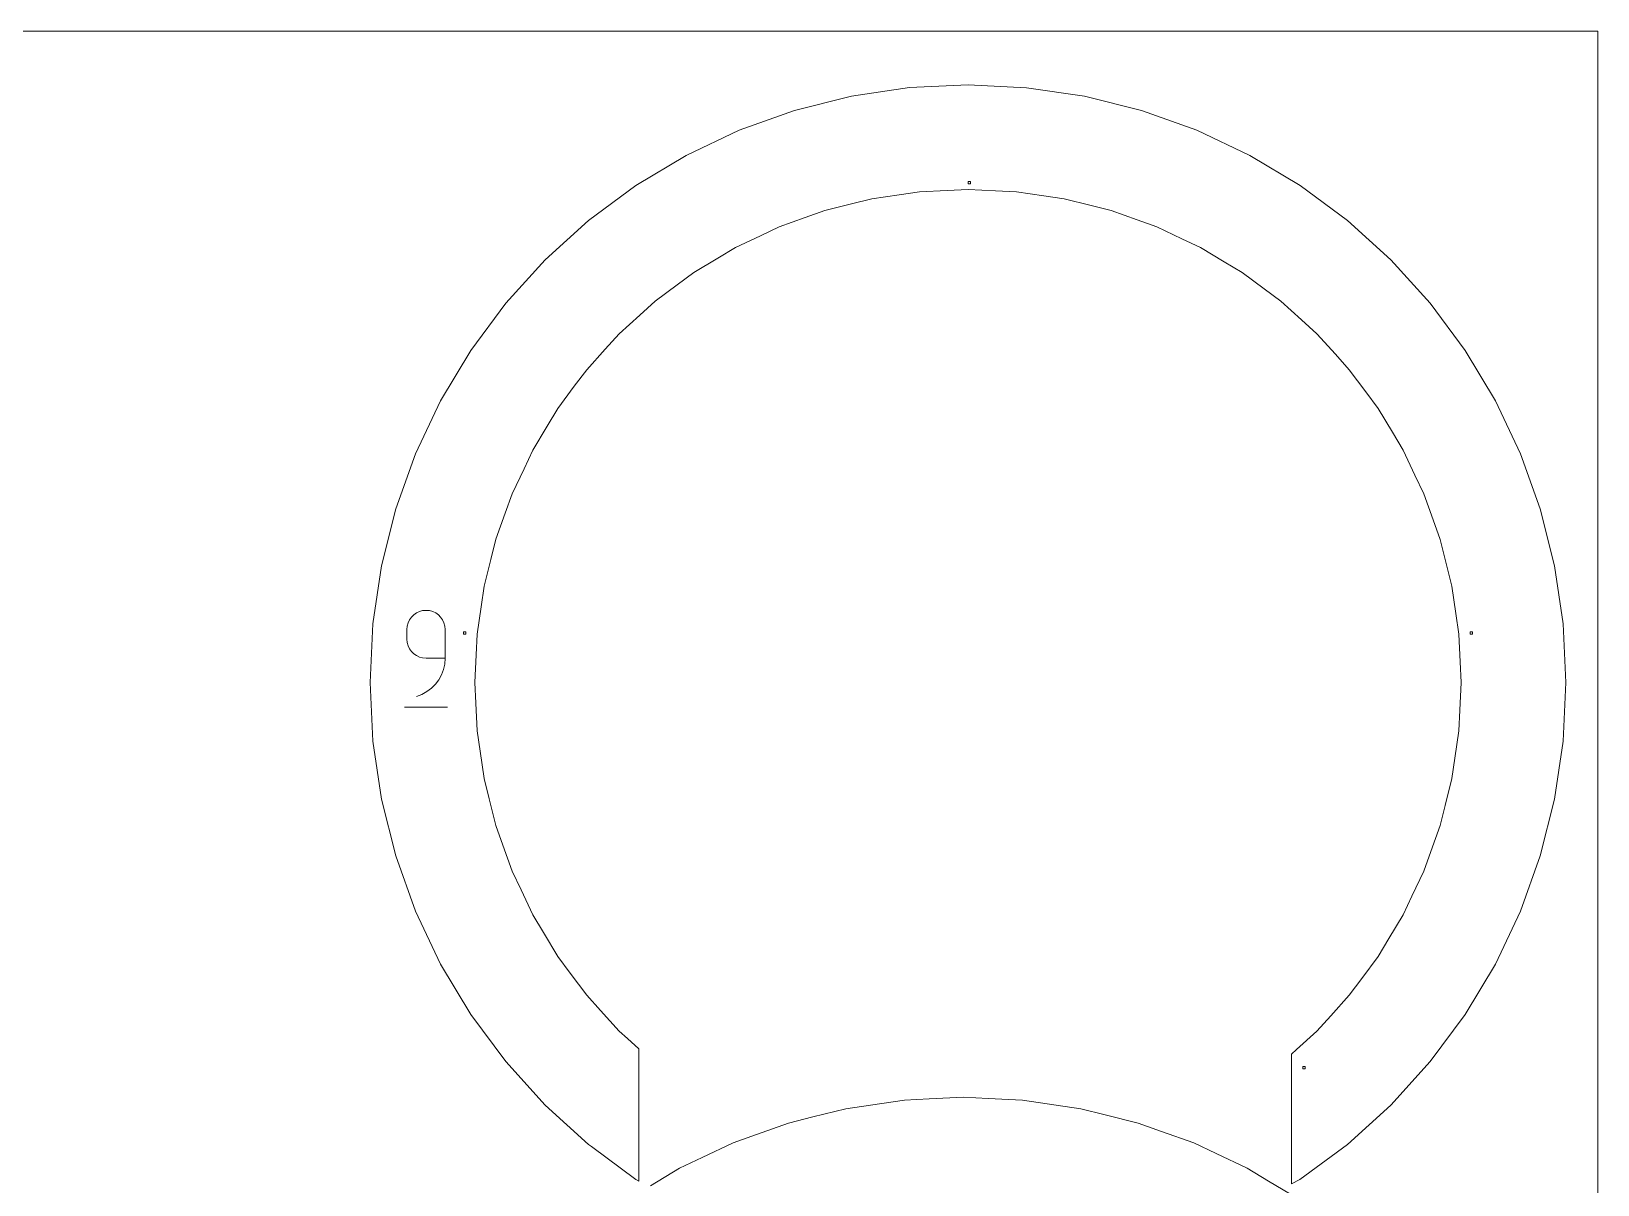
# Model space of a CAD drawing. Header units: centimetres. Extents: x -214 to 137, y -175 to 4.
# Drawn here: x -152.74 to -114.22, y -103.54 to -75.16 of the extents above; entities that cross this region are included whole.
import ezdxf

# ---------------------------------------------------------------- set-up
doc = ezdxf.new("R2010")
doc.units = ezdxf.units.CM
doc.header["$MEASUREMENT"] = 0
doc.layers.add('layer 1', color=7, linetype='Continuous')

msp = doc.modelspace()

# ---------------------------------------------------------------- linework, layer by layer
at = {"layer": 'layer 1', "color": 5, "lineweight": 9}
for points in [[(-114.22072, -75.16373), (-114.22072, -75.16373), (-214.22072, -75.16373), (-214.22072, -75.16373)], [(-114.22072, -175.16373), (-114.22072, -175.16373), (-114.22072, -75.16373), (-114.22072, -75.16373)], [(-131.14623, -76.55024), (-131.14623, -76.55024), (-132.57364, -76.76198), (-132.57364, -76.76198)], [(-129.70494, -76.47943), (-129.70494, -76.47943), (-131.14623, -76.55024), (-131.14623, -76.55024)], [(-128.26356, -76.55025), (-128.26356, -76.55025), (-129.70494, -76.47943), (-129.70494, -76.47943)], [(-126.83615, -76.76199), (-126.83615, -76.76199), (-128.26356, -76.55025), (-128.26356, -76.55025)], [(-132.57364, -76.76198), (-132.57364, -76.76198), (-133.97342, -77.11261), (-133.97342, -77.11261)], [(-125.43638, -77.11263), (-125.43638, -77.11263), (-126.83615, -76.76199), (-126.83615, -76.76199)], [(-133.97342, -77.11261), (-133.97342, -77.11261), (-135.33209, -77.59874), (-135.33209, -77.59874)], [(-124.0777, -77.59877), (-124.0777, -77.59877), (-125.43638, -77.11263), (-125.43638, -77.11263)], [(-135.33209, -77.59874), (-135.33209, -77.59874), (-136.63657, -78.21572), (-136.63657, -78.21572)], [(-122.77323, -78.21576), (-122.77323, -78.21576), (-124.0777, -77.59877), (-124.0777, -77.59877)], [(-136.63657, -78.21572), (-136.63657, -78.21572), (-137.8743, -78.95759), (-137.8743, -78.95759)], [(-121.53552, -78.95763), (-121.53552, -78.95763), (-122.77323, -78.21576), (-122.77323, -78.21576)], [(-137.8743, -78.95759), (-137.8743, -78.95759), (-139.03335, -79.8172), (-139.03335, -79.8172)], [(-129.6399, -78.85893), (-129.6399, -78.85893), (-129.69705, -78.85893), (-129.69705, -78.85893)], [(-129.69705, -78.85893), (-129.69705, -78.85893), (-129.69705, -78.91608), (-129.69705, -78.91608)], [(-129.69705, -78.91608), (-129.69705, -78.91608), (-129.6399, -78.91608), (-129.6399, -78.91608)], [(-129.6399, -78.91608), (-129.6399, -78.91608), (-129.6399, -78.85893), (-129.6399, -78.85893)], [(-120.37647, -79.81724), (-120.37647, -79.81724), (-121.53552, -78.95763), (-121.53552, -78.95763)], [(-132.56618, -79.41057), (-132.56618, -79.41057), (-132.07144, -79.28665), (-132.07144, -79.28665)], [(-132.07144, -79.28665), (-132.07144, -79.28665), (-131.39841, -79.18681), (-131.39841, -79.18681)], [(-131.39841, -79.18681), (-131.39841, -79.18681), (-130.89392, -79.11198), (-130.89392, -79.11198)], [(-130.89392, -79.11198), (-130.89392, -79.11198), (-130.21434, -79.0786), (-130.21434, -79.0786)], [(-130.21434, -79.0786), (-130.21434, -79.0786), (-129.70494, -79.05357), (-129.70494, -79.05357)], [(-129.70494, -79.05357), (-129.70494, -79.05357), (-129.02532, -79.08696), (-129.02532, -79.08696)], [(-129.02532, -79.08696), (-129.02532, -79.08696), (-128.51588, -79.11199), (-128.51588, -79.11199)], [(-128.51588, -79.11199), (-128.51588, -79.11199), (-127.84285, -79.21183), (-127.84285, -79.21183)], [(-127.84285, -79.21183), (-127.84285, -79.21183), (-127.33835, -79.28667), (-127.33835, -79.28667)], [(-127.33835, -79.28667), (-127.33835, -79.28667), (-126.67835, -79.45199), (-126.67835, -79.45199)], [(-133.70639, -79.74772), (-133.70639, -79.74772), (-133.22619, -79.5759), (-133.22619, -79.5759)], [(-133.22619, -79.5759), (-133.22619, -79.5759), (-132.56618, -79.41057), (-132.56618, -79.41057)], [(-126.67835, -79.45199), (-126.67835, -79.45199), (-126.18362, -79.57592), (-126.18362, -79.57592)], [(-126.18362, -79.57592), (-126.18362, -79.57592), (-125.543, -79.80514), (-125.543, -79.80514)], [(-139.03335, -79.8172), (-139.03335, -79.8172), (-140.10255, -80.78628), (-140.10255, -80.78628)], [(-134.80806, -80.195), (-134.80806, -80.195), (-134.34701, -79.97693), (-134.34701, -79.97693)], [(-134.34701, -79.97693), (-134.34701, -79.97693), (-133.70639, -79.74772), (-133.70639, -79.74772)], [(-125.543, -79.80514), (-125.543, -79.80514), (-125.0628, -79.97696), (-125.0628, -79.97696)], [(-125.0628, -79.97696), (-125.0628, -79.97696), (-124.44773, -80.26787), (-124.44773, -80.26787)], [(-119.30727, -80.78633), (-119.30727, -80.78633), (-120.37647, -79.81724), (-120.37647, -79.81724)], [(-135.86059, -80.7481), (-135.86059, -80.7481), (-135.42313, -80.4859), (-135.42313, -80.4859)], [(-135.42313, -80.4859), (-135.42313, -80.4859), (-134.80806, -80.195), (-134.80806, -80.195)], [(-124.44773, -80.26787), (-124.44773, -80.26787), (-123.98669, -80.48593), (-123.98669, -80.48593)], [(-123.98669, -80.48593), (-123.98669, -80.48593), (-123.40309, -80.83573), (-123.40309, -80.83573)], [(-140.10255, -80.78628), (-140.10255, -80.78628), (-141.07163, -81.85548), (-141.07163, -81.85548)], [(-136.44418, -81.0979), (-136.44418, -81.0979), (-135.86059, -80.7481), (-135.86059, -80.7481)], [(-123.40309, -80.83573), (-123.40309, -80.83573), (-122.96564, -81.09793), (-122.96564, -81.09793)], [(-118.33819, -81.85554), (-118.33819, -81.85554), (-119.30727, -80.78633), (-119.30727, -80.78633)], [(-136.85383, -81.40171), (-136.85383, -81.40171), (-136.44418, -81.0979), (-136.44418, -81.0979)], [(-122.96564, -81.09793), (-122.96564, -81.09793), (-122.41914, -81.50324), (-122.41914, -81.50324)], [(-137.40033, -81.80702), (-137.40033, -81.80702), (-136.85383, -81.40171), (-136.85383, -81.40171)], [(-122.41914, -81.50324), (-122.41914, -81.50324), (-122.00949, -81.80706), (-122.00949, -81.80706)], [(-141.07163, -81.85548), (-141.07163, -81.85548), (-141.93124, -83.01453), (-141.93124, -83.01453)], [(-137.77823, -82.14954), (-137.77823, -82.14954), (-137.40033, -81.80702), (-137.40033, -81.80702)], [(-122.00949, -81.80706), (-122.00949, -81.80706), (-121.50536, -82.26399), (-121.50536, -82.26399)], [(-117.47859, -83.01459), (-117.47859, -83.01459), (-118.33819, -81.85554), (-118.33819, -81.85554)], [(-138.28237, -82.60646), (-138.28237, -82.60646), (-137.77823, -82.14954), (-137.77823, -82.14954)], [(-121.50536, -82.26399), (-121.50536, -82.26399), (-121.12747, -82.6065), (-121.12747, -82.6065)], [(-138.62487, -82.98436), (-138.62487, -82.98436), (-138.28237, -82.60646), (-138.28237, -82.60646)], [(-121.12747, -82.6065), (-121.12747, -82.6065), (-120.67054, -83.11064), (-120.67054, -83.11064)], [(-141.93124, -83.01453), (-141.93124, -83.01453), (-142.6731, -84.25226), (-142.6731, -84.25226)], [(-139.0818, -83.4885), (-139.0818, -83.4885), (-138.62487, -82.98436), (-138.62487, -82.98436)], [(-120.67054, -83.11064), (-120.67054, -83.11064), (-120.32803, -83.48854), (-120.32803, -83.48854)], [(-116.73674, -84.25232), (-116.73674, -84.25232), (-117.47859, -83.01459), (-117.47859, -83.01459)], [(-139.38562, -83.89815), (-139.38562, -83.89815), (-139.0818, -83.4885), (-139.0818, -83.4885)], [(-120.32803, -83.48854), (-120.32803, -83.48854), (-119.92273, -84.03504), (-119.92273, -84.03504)], [(-139.79093, -84.44465), (-139.79093, -84.44465), (-139.38562, -83.89815), (-139.38562, -83.89815)], [(-142.6731, -84.25226), (-142.6731, -84.25226), (-143.29008, -85.55674), (-143.29008, -85.55674)], [(-119.92273, -84.03504), (-119.92273, -84.03504), (-119.61891, -84.44469), (-119.61891, -84.44469)], [(-116.11977, -85.5568), (-116.11977, -85.5568), (-116.73674, -84.25232), (-116.73674, -84.25232)], [(-140.05313, -84.8821), (-140.05313, -84.8821), (-139.79093, -84.44465), (-139.79093, -84.44465)], [(-119.61891, -84.44469), (-119.61891, -84.44469), (-119.26913, -85.02828), (-119.26913, -85.02828)], [(-140.40292, -85.4657), (-140.40292, -85.4657), (-140.05313, -84.8821), (-140.05313, -84.8821)], [(-119.26913, -85.02828), (-119.26913, -85.02828), (-119.00693, -85.46574), (-119.00693, -85.46574)], [(-140.62098, -85.92675), (-140.62098, -85.92675), (-140.40292, -85.4657), (-140.40292, -85.4657)], [(-119.00693, -85.46574), (-119.00693, -85.46574), (-118.71603, -86.08081), (-118.71603, -86.08081)], [(-143.29008, -85.55674), (-143.29008, -85.55674), (-143.77622, -86.91541), (-143.77622, -86.91541)], [(-115.63364, -86.91547), (-115.63364, -86.91547), (-116.11977, -85.5568), (-116.11977, -85.5568)], [(-140.91189, -86.54182), (-140.91189, -86.54182), (-140.62098, -85.92675), (-140.62098, -85.92675)], [(-118.71603, -86.08081), (-118.71603, -86.08081), (-118.49797, -86.54186), (-118.49797, -86.54186)], [(-141.08371, -87.02202), (-141.08371, -87.02202), (-140.91189, -86.54182), (-140.91189, -86.54182)], [(-118.49797, -86.54186), (-118.49797, -86.54186), (-118.26875, -87.18249), (-118.26875, -87.18249)], [(-143.77622, -86.91541), (-143.77622, -86.91541), (-144.12685, -88.31519), (-144.12685, -88.31519)], [(-141.31293, -87.66264), (-141.31293, -87.66264), (-141.08371, -87.02202), (-141.08371, -87.02202)], [(-115.28302, -88.31524), (-115.28302, -88.31524), (-115.63364, -86.91547), (-115.63364, -86.91547)], [(-118.26875, -87.18249), (-118.26875, -87.18249), (-118.09693, -87.66269), (-118.09693, -87.66269)], [(-141.43685, -88.15738), (-141.43685, -88.15738), (-141.31293, -87.66264), (-141.31293, -87.66264)], [(-118.09693, -87.66269), (-118.09693, -87.66269), (-117.93161, -88.32269), (-117.93161, -88.32269)], [(-141.60217, -88.81739), (-141.60217, -88.81739), (-141.43685, -88.15738), (-141.43685, -88.15738)], [(-144.12685, -88.31519), (-144.12685, -88.31519), (-144.33858, -89.7426), (-144.33858, -89.7426)], [(-117.93161, -88.32269), (-117.93161, -88.32269), (-117.80769, -88.81743), (-117.80769, -88.81743)], [(-115.07129, -89.74265), (-115.07129, -89.74265), (-115.28302, -88.31524), (-115.28302, -88.31524)], [(-141.67701, -89.32188), (-141.67701, -89.32188), (-141.60217, -88.81739), (-141.60217, -88.81739)], [(-117.80769, -88.81743), (-117.80769, -88.81743), (-117.70786, -89.49046), (-117.70786, -89.49046)], [(-141.77684, -89.99491), (-141.77684, -89.99491), (-141.67701, -89.32188), (-141.67701, -89.32188)], [(-144.33858, -89.7426), (-144.33858, -89.7426), (-144.40939, -91.18389), (-144.40939, -91.18389)], [(-117.70786, -89.49046), (-117.70786, -89.49046), (-117.63303, -89.99495), (-117.63303, -89.99495)], [(-115.00049, -91.18394), (-115.00049, -91.18394), (-115.07129, -89.74265), (-115.07129, -89.74265)], [(-142.05637, -89.93778), (-142.05637, -89.93778), (-142.11352, -89.93778), (-142.11352, -89.93778)], [(-142.11352, -89.93778), (-142.11352, -89.93778), (-142.11352, -89.99493), (-142.11352, -89.99493)], [(-142.11352, -89.99493), (-142.11352, -89.99493), (-142.05637, -89.99493), (-142.05637, -89.99493)], [(-142.05637, -89.99493), (-142.05637, -89.99493), (-142.05637, -89.93778), (-142.05637, -89.93778)], [(-141.80187, -90.50432), (-141.80187, -90.50432), (-141.77684, -89.99491), (-141.77684, -89.99491)], [(-117.63303, -89.99495), (-117.63303, -89.99495), (-117.59964, -90.67453), (-117.59964, -90.67453)], [(-117.29635, -89.93778), (-117.29635, -89.93778), (-117.3535, -89.93778), (-117.3535, -89.93778)], [(-117.3535, -89.93778), (-117.3535, -89.93778), (-117.3535, -89.99493), (-117.3535, -89.99493)], [(-117.3535, -89.99493), (-117.3535, -89.99493), (-117.29635, -89.99493), (-117.29635, -89.99493)], [(-117.29635, -89.99493), (-117.29635, -89.99493), (-117.29635, -89.93778), (-117.29635, -89.93778)], [(-141.83525, -91.18389), (-141.83525, -91.18389), (-141.80187, -90.50432), (-141.80187, -90.50432)], [(-117.59964, -90.67453), (-117.59964, -90.67453), (-117.57462, -91.18393), (-117.57462, -91.18393)], [(-144.40939, -91.18389), (-144.40939, -91.18389), (-144.33858, -92.62518), (-144.33858, -92.62518)], [(-141.81023, -91.6933), (-141.81023, -91.6933), (-141.83525, -91.18389), (-141.83525, -91.18389)], [(-117.57462, -91.18393), (-117.57462, -91.18393), (-117.60801, -91.8635), (-117.60801, -91.8635)], [(-115.0713, -92.62522), (-115.0713, -92.62522), (-115.00049, -91.18394), (-115.00049, -91.18394)], [(-141.77684, -92.37287), (-141.77684, -92.37287), (-141.81023, -91.6933), (-141.81023, -91.6933)], [(-117.60801, -91.8635), (-117.60801, -91.8635), (-117.63304, -92.37291), (-117.63304, -92.37291)], [(-141.70201, -92.87737), (-141.70201, -92.87737), (-141.77684, -92.37287), (-141.77684, -92.37287)], [(-117.63304, -92.37291), (-117.63304, -92.37291), (-117.73287, -93.04593), (-117.73287, -93.04593)], [(-144.33858, -92.62518), (-144.33858, -92.62518), (-144.12684, -94.05259), (-144.12684, -94.05259)], [(-115.28304, -94.05262), (-115.28304, -94.05262), (-115.0713, -92.62522), (-115.0713, -92.62522)], [(-141.60217, -93.5504), (-141.60217, -93.5504), (-141.70201, -92.87737), (-141.70201, -92.87737)], [(-117.73287, -93.04593), (-117.73287, -93.04593), (-117.80771, -93.55043), (-117.80771, -93.55043)], [(-141.47825, -94.04513), (-141.47825, -94.04513), (-141.60217, -93.5504), (-141.60217, -93.5504)], [(-117.80771, -93.55043), (-117.80771, -93.55043), (-117.97304, -94.21043), (-117.97304, -94.21043)], [(-144.12684, -94.05259), (-144.12684, -94.05259), (-143.77621, -95.45236), (-143.77621, -95.45236)], [(-141.31292, -94.70514), (-141.31292, -94.70514), (-141.47825, -94.04513), (-141.47825, -94.04513)], [(-117.97304, -94.21043), (-117.97304, -94.21043), (-118.09696, -94.70516), (-118.09696, -94.70516)], [(-115.63367, -95.4524), (-115.63367, -95.4524), (-115.28304, -94.05262), (-115.28304, -94.05262)], [(-141.14111, -95.18534), (-141.14111, -95.18534), (-141.31292, -94.70514), (-141.31292, -94.70514)], [(-118.09696, -94.70516), (-118.09696, -94.70516), (-118.32618, -95.34578), (-118.32618, -95.34578)], [(-143.77621, -95.45236), (-143.77621, -95.45236), (-143.29008, -96.81105), (-143.29008, -96.81105)], [(-140.91189, -95.82596), (-140.91189, -95.82596), (-141.14111, -95.18534), (-141.14111, -95.18534)], [(-118.32618, -95.34578), (-118.32618, -95.34578), (-118.498, -95.82598), (-118.498, -95.82598)], [(-116.11982, -96.81107), (-116.11982, -96.81107), (-115.63367, -95.4524), (-115.63367, -95.4524)], [(-140.69382, -96.28701), (-140.69382, -96.28701), (-140.91189, -95.82596), (-140.91189, -95.82596)], [(-118.498, -95.82598), (-118.498, -95.82598), (-118.78891, -96.44105), (-118.78891, -96.44105)], [(-140.40292, -96.90208), (-140.40292, -96.90208), (-140.69382, -96.28701), (-140.69382, -96.28701)], [(-118.78891, -96.44105), (-118.78891, -96.44105), (-119.00697, -96.9021), (-119.00697, -96.9021)], [(-143.29008, -96.81105), (-143.29008, -96.81105), (-142.67309, -98.11552), (-142.67309, -98.11552)], [(-140.14072, -97.33954), (-140.14072, -97.33954), (-140.40292, -96.90208), (-140.40292, -96.90208)], [(-119.00697, -96.9021), (-119.00697, -96.9021), (-119.35676, -97.4857), (-119.35676, -97.4857)], [(-116.73679, -98.11555), (-116.73679, -98.11555), (-116.11982, -96.81107), (-116.11982, -96.81107)], [(-139.79092, -97.92313), (-139.79092, -97.92313), (-140.14072, -97.33954), (-140.14072, -97.33954)], [(-119.35676, -97.4857), (-119.35676, -97.4857), (-119.61896, -97.92315), (-119.61896, -97.92315)], [(-142.67309, -98.11552), (-142.67309, -98.11552), (-141.93123, -99.35325), (-141.93123, -99.35325)], [(-139.4871, -98.33279), (-139.4871, -98.33279), (-139.79092, -97.92313), (-139.79092, -97.92313)], [(-119.61896, -97.92315), (-119.61896, -97.92315), (-120.02428, -98.46965), (-120.02428, -98.46965)], [(-117.47865, -99.35327), (-117.47865, -99.35327), (-116.73679, -98.11555), (-116.73679, -98.11555)], [(-139.08179, -98.87928), (-139.08179, -98.87928), (-139.4871, -98.33279), (-139.4871, -98.33279)], [(-120.02428, -98.46965), (-120.02428, -98.46965), (-120.3281, -98.8793), (-120.3281, -98.8793)], [(-138.73929, -99.25718), (-138.73929, -99.25718), (-139.08179, -98.87928), (-139.08179, -98.87928)], [(-120.3281, -98.8793), (-120.3281, -98.8793), (-120.78502, -99.38343), (-120.78502, -99.38343)], [(-141.93123, -99.35325), (-141.93123, -99.35325), (-141.07162, -100.51229), (-141.07162, -100.51229)], [(-138.28236, -99.76132), (-138.28236, -99.76132), (-138.73929, -99.25718), (-138.73929, -99.25718)], [(-118.33826, -100.51231), (-118.33826, -100.51231), (-117.47865, -99.35327), (-117.47865, -99.35327)], [(-138.07775, -99.94677), (-138.07775, -99.94677), (-138.28236, -99.76132), (-138.28236, -99.76132)], [(-121.12753, -99.76133), (-121.12753, -99.76133), (-121.63028, -100.217), (-121.63028, -100.217)], [(-120.78502, -99.38343), (-120.78502, -99.38343), (-121.12753, -99.76133), (-121.12753, -99.76133)], [(-137.8008, -100.19778), (-137.8008, -100.19778), (-138.07775, -99.94677), (-138.07775, -99.94677)], [(-141.07162, -100.51229), (-141.07162, -100.51229), (-140.10254, -101.58151), (-140.10254, -101.58151)], [(-137.8008, -100.40952), (-137.8008, -100.40952), (-137.8008, -100.19778), (-137.8008, -100.19778)], [(-137.8008, -100.46782), (-137.8008, -100.46782), (-137.8008, -100.40952), (-137.8008, -100.40952)], [(-137.8008, -102.45865), (-137.8008, -102.45865), (-137.8008, -100.46782), (-137.8008, -100.46782)], [(-121.75063, -100.41792), (-121.75063, -100.41792), (-121.75064, -101.87633), (-121.75064, -101.87633)], [(-121.63028, -100.217), (-121.63028, -100.217), (-121.75063, -100.32608), (-121.75063, -100.32608)], [(-121.75063, -100.32608), (-121.75063, -100.32608), (-121.75063, -100.41792), (-121.75063, -100.41792)], [(-119.30734, -101.58152), (-119.30734, -101.58152), (-118.33826, -100.51231), (-118.33826, -100.51231)], [(-121.4125, -100.63415), (-121.4125, -100.63415), (-121.46965, -100.63415), (-121.46965, -100.63415)], [(-121.46965, -100.63415), (-121.46965, -100.63415), (-121.46965, -100.6913), (-121.46965, -100.6913)], [(-121.46965, -100.6913), (-121.46965, -100.6913), (-121.4125, -100.6913), (-121.4125, -100.6913)], [(-121.4125, -100.6913), (-121.4125, -100.6913), (-121.4125, -100.63415), (-121.4125, -100.63415)], [(-140.10254, -101.58151), (-140.10254, -101.58151), (-139.03333, -102.55058), (-139.03333, -102.55058)], [(-132.7068, -101.67106), (-132.7068, -101.67106), (-133.51987, -101.87472), (-133.51987, -101.87472)], [(-132.099, -101.5809), (-132.099, -101.5809), (-132.7068, -101.67106), (-132.7068, -101.67106)], [(-131.26988, -101.45791), (-131.26988, -101.45791), (-132.099, -101.5809), (-132.099, -101.5809)], [(-130.65618, -101.42776), (-130.65618, -101.42776), (-131.26988, -101.45791), (-131.26988, -101.45791)], [(-129.81899, -101.38663), (-129.81899, -101.38663), (-130.65618, -101.42776), (-130.65618, -101.42776)], [(-129.20524, -101.41679), (-129.20524, -101.41679), (-129.81899, -101.38663), (-129.81899, -101.38663)], [(-128.36801, -101.45792), (-128.36801, -101.45792), (-129.20524, -101.41679), (-129.20524, -101.41679)], [(-127.76022, -101.54808), (-127.76022, -101.54808), (-128.36801, -101.45792), (-128.36801, -101.45792)], [(-126.9311, -101.67107), (-126.9311, -101.67107), (-127.76022, -101.54808), (-127.76022, -101.54808)], [(-126.33507, -101.82037), (-126.33507, -101.82037), (-126.9311, -101.67107), (-126.9311, -101.67107)], [(-120.37656, -102.55059), (-120.37656, -102.55059), (-119.30734, -101.58152), (-119.30734, -101.58152)], [(-134.1159, -102.02402), (-134.1159, -102.02402), (-134.90509, -102.3064), (-134.90509, -102.3064)], [(-133.51987, -101.87472), (-133.51987, -101.87472), (-134.1159, -102.02402), (-134.1159, -102.02402)], [(-125.522, -102.02404), (-125.522, -102.02404), (-126.33507, -101.82037), (-126.33507, -101.82037)], [(-124.94348, -102.23105), (-124.94348, -102.23105), (-125.522, -102.02404), (-125.522, -102.02404)], [(-121.75064, -101.87633), (-121.75064, -101.87633), (-121.75063, -103.01952), (-121.75063, -103.01952)], [(-134.90509, -102.3064), (-134.90509, -102.3064), (-135.48362, -102.5134), (-135.48362, -102.5134)], [(-124.15428, -102.51343), (-124.15428, -102.51343), (-124.94348, -102.23105), (-124.94348, -102.23105)], [(-139.03333, -102.55058), (-139.03333, -102.55058), (-138.96223, -102.60331), (-138.96223, -102.60331)], [(-138.96223, -102.60331), (-138.96223, -102.60331), (-137.87511, -103.40958), (-137.87511, -103.40958)], [(-137.8008, -103.01952), (-137.8008, -103.01952), (-137.8008, -102.45865), (-137.8008, -102.45865)], [(-135.48362, -102.5134), (-135.48362, -102.5134), (-136.24133, -102.87177), (-136.24133, -102.87177)], [(-123.59884, -102.77614), (-123.59884, -102.77614), (-124.15428, -102.51343), (-124.15428, -102.51343)], [(-122.84112, -103.13452), (-122.84112, -103.13452), (-123.59884, -102.77614), (-123.59884, -102.77614)], [(-121.54364, -103.41502), (-121.54364, -103.41502), (-120.37656, -102.55059), (-120.37656, -102.55059)], [(-137.8008, -103.45423), (-137.8008, -103.45423), (-137.8008, -103.01952), (-137.8008, -103.01952)], [(-136.79678, -103.13448), (-136.79678, -103.13448), (-137.51572, -103.5654), (-137.51572, -103.5654)], [(-136.24133, -102.87177), (-136.24133, -102.87177), (-136.79678, -103.13448), (-136.79678, -103.13448)], [(-122.3141, -103.45041), (-122.3141, -103.45041), (-122.84112, -103.13452), (-122.84112, -103.13452)], [(-121.75063, -103.01952), (-121.75063, -103.01952), (-121.75063, -103.51552), (-121.75063, -103.51552)], [(-137.87511, -103.40958), (-137.87511, -103.40958), (-137.8008, -103.45423), (-137.8008, -103.45423)], [(-121.59517, -103.88133), (-121.59517, -103.88133), (-122.3141, -103.45041), (-122.3141, -103.45041)], [(-121.75063, -103.51552), (-121.75063, -103.51552), (-121.54364, -103.41502), (-121.54364, -103.41502)]]:
    msp.add_open_spline(points, degree=3, dxfattribs=at)
at = {"layer": 'layer 1', "color": 1, "lineweight": 9}
for points in [[(-143.47335, -89.71666), (-143.47335, -89.71666), (-143.49523, -89.79631), (-143.49523, -89.79631)], [(-143.43852, -89.64331), (-143.43852, -89.64331), (-143.47335, -89.71666), (-143.47335, -89.71666)], [(-143.39207, -89.57758), (-143.39207, -89.57758), (-143.43852, -89.64331), (-143.43852, -89.64331)], [(-143.33535, -89.52081), (-143.33535, -89.52081), (-143.39207, -89.57758), (-143.39207, -89.57758)], [(-143.26971, -89.47433), (-143.26971, -89.47433), (-143.33535, -89.52081), (-143.33535, -89.52081)], [(-143.19647, -89.43947), (-143.19647, -89.43947), (-143.26971, -89.47433), (-143.26971, -89.47433)], [(-143.11698, -89.41758), (-143.11698, -89.41758), (-143.19647, -89.43947), (-143.19647, -89.43947)], [(-143.03258, -89.40999), (-143.03258, -89.40999), (-143.11698, -89.41758), (-143.11698, -89.41758)], [(-142.948, -89.41758), (-142.948, -89.41758), (-143.03258, -89.40999), (-143.03258, -89.40999)], [(-143.03258, -89.40999), (-143.03258, -89.40999), (-143.03258, -89.40999), (-143.03258, -89.40999)], [(-142.86842, -89.43947), (-142.86842, -89.43947), (-142.948, -89.41758), (-142.948, -89.41758)], [(-142.79515, -89.47433), (-142.79515, -89.47433), (-142.86842, -89.43947), (-142.86842, -89.43947)], [(-142.72953, -89.52081), (-142.72953, -89.52081), (-142.79515, -89.47433), (-142.79515, -89.47433)], [(-142.67286, -89.57758), (-142.67286, -89.57758), (-142.72953, -89.52081), (-142.72953, -89.52081)], [(-142.62649, -89.64331), (-142.62649, -89.64331), (-142.67286, -89.57758), (-142.67286, -89.57758)], [(-142.59173, -89.71666), (-142.59173, -89.71666), (-142.62649, -89.64331), (-142.62649, -89.64331)], [(-142.5699, -89.79631), (-142.5699, -89.79631), (-142.59173, -89.71666), (-142.59173, -89.71666)], [(-143.49523, -89.79631), (-143.49523, -89.79631), (-143.50283, -89.88091), (-143.50283, -89.88091)], [(-143.50283, -89.88091), (-143.50283, -89.88091), (-143.50283, -90.11636), (-143.50283, -90.11636)], [(-143.50283, -90.11636), (-143.50283, -90.11636), (-143.50283, -90.11636), (-143.50283, -90.11636)], [(-143.50283, -90.11636), (-143.50283, -90.11636), (-143.49523, -90.20096), (-143.49523, -90.20096)], [(-142.56233, -89.88091), (-142.56233, -89.88091), (-142.5699, -89.79631), (-142.5699, -89.79631)], [(-142.56233, -90.58714), (-142.56233, -90.58714), (-142.56233, -89.88091), (-142.56233, -89.88091)], [(-142.56233, -89.88091), (-142.56233, -89.88091), (-142.56233, -89.88091), (-142.56233, -89.88091)], [(-143.49523, -90.20096), (-143.49523, -90.20096), (-143.47335, -90.28059), (-143.47335, -90.28059)], [(-143.47335, -90.28059), (-143.47335, -90.28059), (-143.43852, -90.35392), (-143.43852, -90.35392)], [(-143.43852, -90.35392), (-143.43852, -90.35392), (-143.39207, -90.41963), (-143.39207, -90.41963)], [(-143.39207, -90.41963), (-143.39207, -90.41963), (-143.33535, -90.47638), (-143.33535, -90.47638)], [(-143.33535, -90.47638), (-143.33535, -90.47638), (-143.26971, -90.52284), (-143.26971, -90.52284)], [(-143.26971, -90.52284), (-143.26971, -90.52284), (-143.19647, -90.55768), (-143.19647, -90.55768)], [(-143.19647, -90.55768), (-143.19647, -90.55768), (-143.11698, -90.57955), (-143.11698, -90.57955)], [(-143.11698, -90.57955), (-143.11698, -90.57955), (-143.03258, -90.58714), (-143.03258, -90.58714)], [(-143.03258, -90.58714), (-143.03258, -90.58714), (-142.56233, -90.58714), (-142.56233, -90.58714)], [(-142.6522, -90.99713), (-142.6522, -90.99713), (-142.60312, -90.86716), (-142.60312, -90.86716)], [(-142.60312, -90.86716), (-142.60312, -90.86716), (-142.57274, -90.72992), (-142.57274, -90.72992)], [(-142.57274, -90.72992), (-142.57274, -90.72992), (-142.56233, -90.58714), (-142.56233, -90.58714)], [(-142.89887, -91.32616), (-142.89887, -91.32616), (-142.80136, -91.22835), (-142.80136, -91.22835)], [(-142.80136, -91.22835), (-142.80136, -91.22835), (-142.71871, -91.1181), (-142.71871, -91.1181)], [(-142.71871, -91.1181), (-142.71871, -91.1181), (-142.6522, -90.99713), (-142.6522, -90.99713)], [(-143.2679, -91.52764), (-143.2679, -91.52764), (-143.13342, -91.47753), (-143.13342, -91.47753)], [(-143.2679, -91.52764), (-143.2679, -91.52764), (-143.2679, -91.52764), (-143.2679, -91.52764)], [(-143.13342, -91.47753), (-143.13342, -91.47753), (-143.00999, -91.40979), (-143.00999, -91.40979)], [(-143.00999, -91.40979), (-143.00999, -91.40979), (-142.89887, -91.32616), (-142.89887, -91.32616)], [(-143.56159, -91.79235), (-143.56159, -91.79235), (-142.50276, -91.79235), (-142.50276, -91.79235)]]:
    msp.add_open_spline(points, degree=3, dxfattribs=at)

doc.saveas('drawing.dxf')
